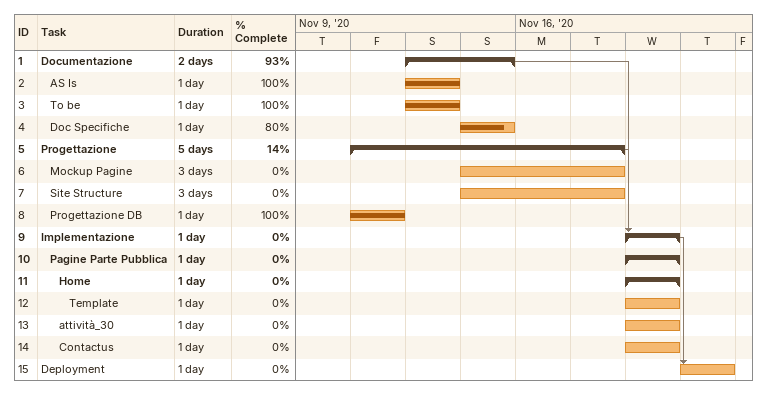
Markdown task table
| ID | Level | Task | Duration | Start | Finish | Predecessors | % complete |
|---|---|---|---|---|---|---|---|
| 1 | 1 | **Documentazione** | 2d | 2020-11-14 | 2020-11-15 |  | 93 |
| 2 | 2 | AS Is | 1d | 2020-11-14 | 2020-11-14 |  | 100 |
| 3 | 2 | To be | 1d | 2020-11-14 | 2020-11-14 |  | 100 |
| 4 | 2 | Doc Specifiche | 1d | 2020-11-15 | 2020-11-15 |  | 80 |
| 5 | 1 | **Progettazione** | 5d | 2020-11-13 | 2020-11-17 |  | 14 |
| 6 | 2 | Mockup Pagine | 3d | 2020-11-15 | 2020-11-17 |  | 0 |
| 7 | 2 | Site Structure | 3d | 2020-11-15 | 2020-11-17 |  | 0 |
| 8 | 2 | Progettazione DB | 1d | 2020-11-13 | 2020-11-13 |  | 100 |
| 9 | 1 | **Implementazione** | 1d | 2020-11-18 | 2020-11-18 | 1, 5 | 0 |
| 10 | 2 | **Pagine Parte Pubblica** | 1d | 2020-11-18 | 2020-11-18 |  | 0 |
| 11 | 3 | **Home** | 1d | 2020-11-18 | 2020-11-18 |  | 0 |
| 12 | 4 | Template | 1d | 2020-11-18 | 2020-11-18 |  | 0 |
| 13 | 3 | attività_30 | 1d | 2020-11-18 | 2020-11-18 |  | 0 |
| 14 | 3 | Contactus | 1d | 2020-11-18 | 2020-11-18 |  | 0 |
| 15 | 1 | Deployment | 1d | 2020-11-19 | 2020-11-19 | 9 | 0 |
